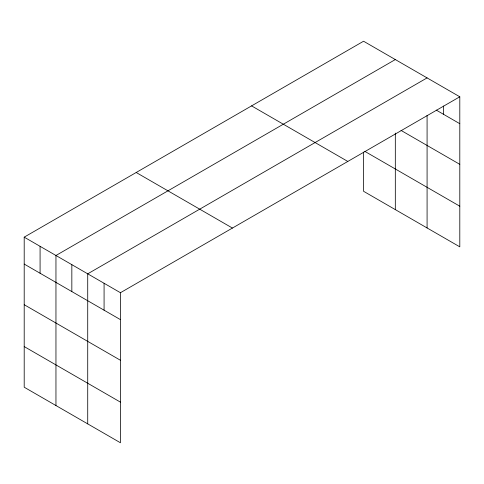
<?xml version="1.0" encoding="UTF-8"?>
<svg xmlns="http://www.w3.org/2000/svg" width="484" height="484" viewBox="0 0 484 484"><rect width="100%" height="100%" fill="white"/><g stroke="black" fill="none" stroke-linecap="round" stroke-linejoin="round"><path stroke-width="0.73" d="M459.8 96.788L120.437 292.717L120.437 442.769L24.2 387.212L24.2 237.154L363.563 41.231L459.8 96.788L459.8 246.846L363.563 191.283L363.563 152.151M427.082 115.349L427.082 227.952M395.319 59.562L55.956 255.492L55.956 405.544M427.082 77.9L87.719 273.829L87.719 423.881M436.241 110.098L459.8 123.704M401.036 130.414L459.8 164.342M364.833 151.377L459.8 206.208M251.571 105.881L347.808 161.444M136.192 172.498L232.429 228.061M24.2 237.154L120.437 292.717M24.2 264.07L120.437 319.634M24.2 304.702L120.437 360.265M24.2 346.574L120.437 402.137M443.441 106.032L443.441 114.254M395.319 133.094L395.319 209.614M104.078 283.273L104.078 310.184M71.838 264.657L71.838 291.574M40.081 246.326L40.081 273.236"/></g></svg>
